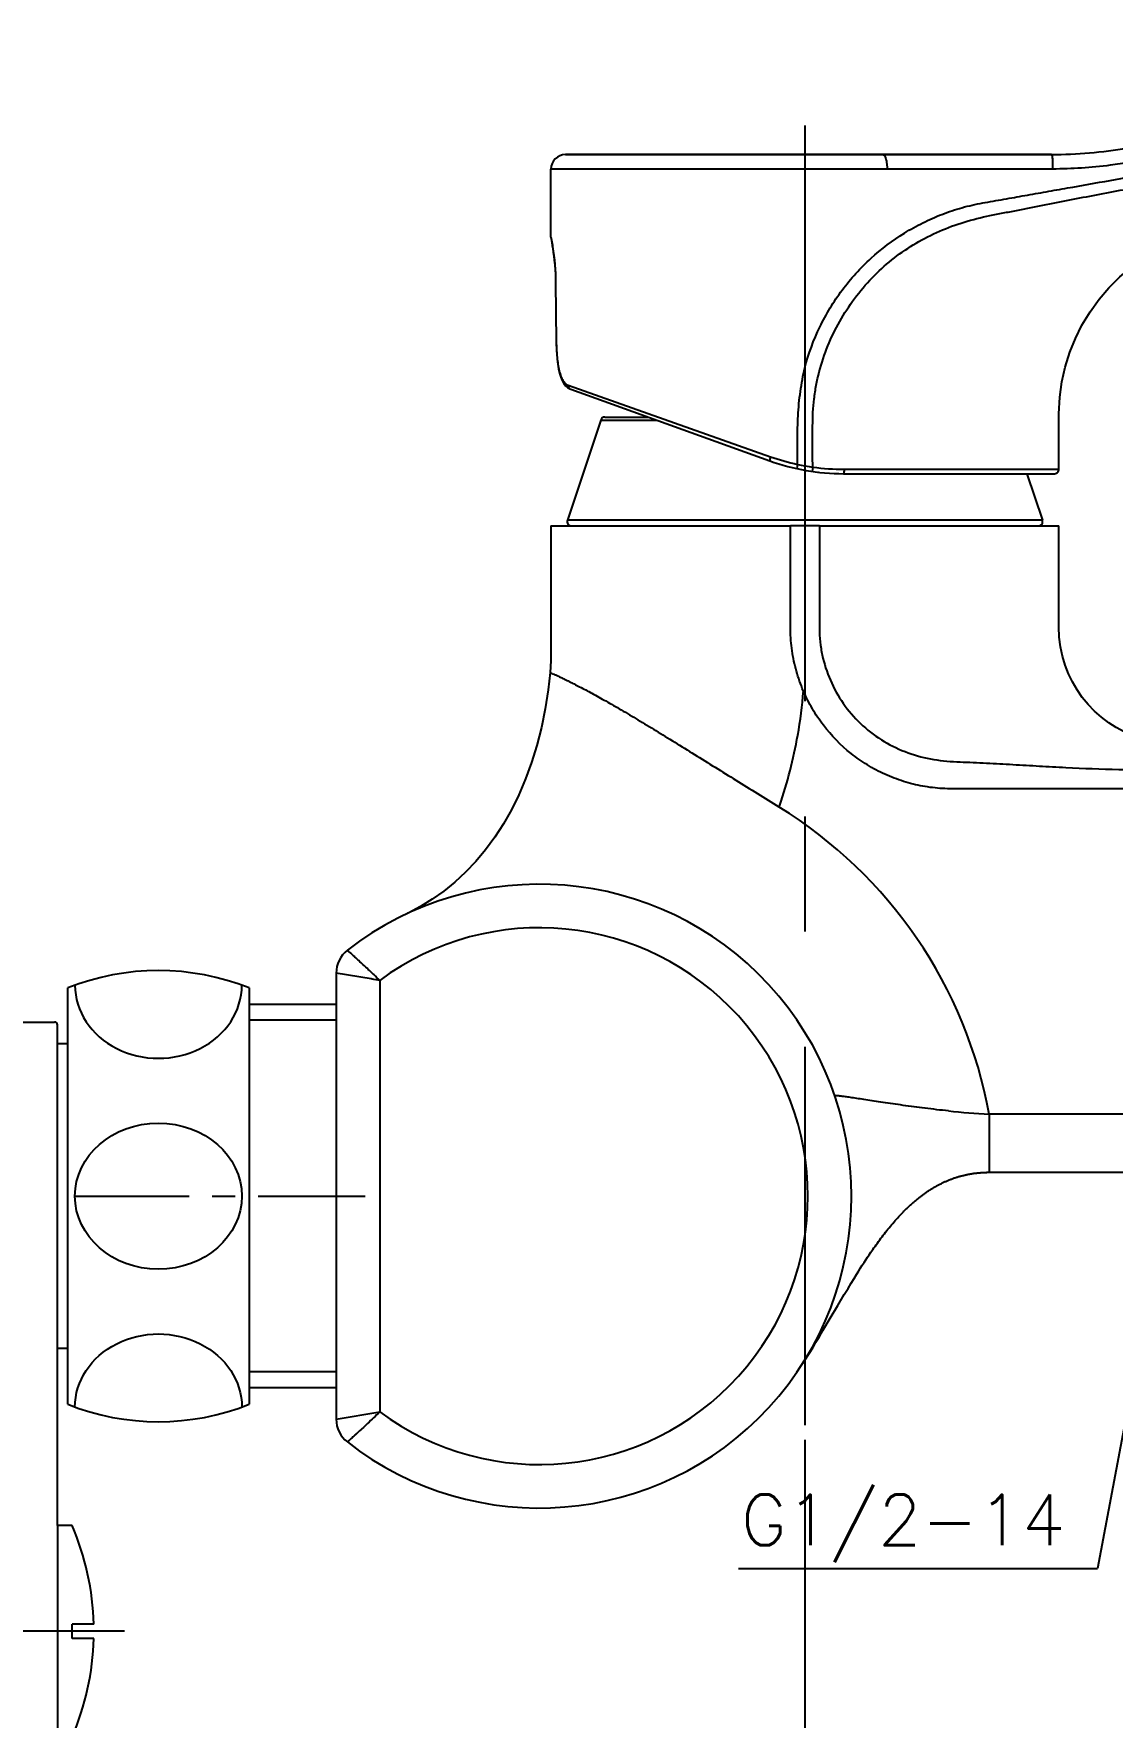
# Model space of a CAD drawing. Header units: millimetres. Extents: x 13335 to 13929, y 3069 to 3489.
# Drawn here: x 13435 to 13509.3, y 3133.9 to 3250 of the extents above; entities that cross this region are included whole.
import ezdxf

# ---------------------------------------------------------------- set-up
doc = ezdxf.new("R2010")
doc.units = ezdxf.units.MM
doc.header["$LTSCALE"] = 0.25
doc.linetypes.add('CENTER', pattern=[50.8, 31.75, -6.35, 6.35, -6.35])
doc.layers.get('0').update_dxf_attribs({"color": 2})
for name, color, linetype in [('02___PRT_ALL_AXES', 7, 'Continuous'), ('03___PRT_ALL_CURVES', 7, 'Continuous'), ('06_ALL_SURFS', 7, 'Continuous'), ('07_ALL_FEATURES', 7, 'Continuous'), ('CEN', 1, 'CENTER'), ('CENTER', 1, 'CENTER'), ('D', 2, 'Continuous'), ('DIM', 2, 'Continuous'), ('DWG', 7, 'Continuous'), ('윤곽선', 7, 'Continuous')]:
    doc.layers.add(name, color=color, linetype=linetype)
doc.styles.add('GHS', font='romans.shx', dxfattribs={"height": 3.5, "bigfont": 'ghs.shx'})
doc.dimstyles.new('LEE', dxfattribs={"dimtxt": 3.5, "dimasz": 3.5, "dimexe": 2, "dimexo": 1, "dimgap": 1, "dimtad": 1, "dimdec": 4, "dimdsep": 46, "dimtxsty": 'GHS', "dimcen": 0, "dimclrd": 2, "dimclre": 2, "dimclrt": 2, "dimadec": 0, "dimazin": 0, "dimtfac": 1, "dimtdec": 4, "dimtmove": 0, "dimatfit": 3, "dimfxl": 0, "dimlwd": -1, "dimlwe": -1, "dimarcsym": 0})
doc.dimstyles.new('STANDARD$7', dxfattribs={"dimtxt": 3.5, "dimasz": 3, "dimexe": 1, "dimexo": 1, "dimgap": 1, "dimtad": 1, "dimdec": 4, "dimzin": 0, "dimdsep": 46, "dimtxsty": 'GHS', "dimcen": 1, "dimclrd": 256, "dimclre": 256, "dimclrt": 2, "dimadec": 4, "dimazin": 0, "dimtfac": 1, "dimtdec": 4, "dimtmove": 2, "dimatfit": 2, "dimfxl": 0, "dimtolj": 1, "dimtzin": 0, "dimlwd": -1, "dimlwe": -1, "dimarcsym": 0})

# ---------------------------------------------------------------- blocks, each defined once
blk = doc.blocks.new('A$C33AA43D5')
at = {"color": 7, "linetype": 'Continuous', "lineweight": 25}
for p, q in [((38.29, 49.75), (39.14, 66.63)), ((31.08, 40.75), (31.08, 40.45)), ((13.19, 40.25), (8.93, 40.25)), ((30.88, 40.25), (24.19, 40.25)), ((52.08, 22.7), (52.08, 22)), ((52.08, 19.45), (52.08, 22)), ((8.93, 19.75), (13.19, 19.75)), ((10.99, 19.75), (11.19, 19.75)), ((24.19, 19.75), (30.88, 19.75)), ((31.08, 19.55), (31.08, 19.25)), ((31.08, 19.25), (51.88, 19.25))]:
    blk.add_line(p, q, dxfattribs=at)
at = {"color": 1, "linetype": 'Continuous', "lineweight": 25}
blk.add_line((8.03, 20.65), (11.19, 20.65), dxfattribs=at)
at = {"color": 7, "linetype": 'Continuous', "lineweight": 25}
for centre, radius, start, end in [((44.64, 66.5), 5.5, 90, 178.678), ((28.79, 49.97), 9.5, 283.9472, 358.678), ((30.88, 40.45), 0.2, 270, 0), ((30.88, 19.55), 0.2, 0, 90), ((51.88, 19.45), 0.2, 270, 0)]:
    blk.add_arc(centre, radius, start, end, dxfattribs=at)
for centre, start, end in [((15.99, 59.7), 22.462, 90), ((15.99, 0.3), 270, 337.538)]:
    blk.add_arc(centre, 0.3, start, end)
at = {"layer": 'CENTER'}
blk.add_line((56.7, 30), (0, 30), dxfattribs=at)
at = {"layer": 'DIM'}
for p, q in [((29.75, 39.35), (30.65, 40.25)), ((13.19, 39.35), (8.03, 39.35)), ((27.08, 39.35), (24.19, 39.35)), ((29.75, 39.35), (27.08, 39.35)), ((13.19, 20.65), (8.03, 20.65)), ((29.75, 20.65), (24.19, 20.65)), ((29.75, 20.65), (30.65, 19.75))]:
    blk.add_line(p, q, dxfattribs=at)
at = {"layer": 'DWG'}
for p, q in [((13.19, 60), (15.99, 60)), ((16.15, 0.05), (16.15, 59.95)), ((24.19, 40.45), (16.26, 59.81)), ((8.93, 40.25), (8.93, 19.75)), ((31.08, 40.45), (31.08, 19.55)), ((52.08, 37.3), (52.08, 22.7)), ((24.19, 19.55), (16.26, 0.19)), ((13.19, 0), (15.99, 0))]:
    blk.add_line(p, q, dxfattribs=at)
blk.add_ellipse((59.03, 74.54), major_axis=(-5.75, 0), ratio=0.876025, start_param=0, end_param=3.141593, dxfattribs=at)
blk.add_ellipse((59.03, 60), major_axis=(-5.75, 0), ratio=0.876025, dxfattribs=at)
at = {"layer": 'DWG', "extrusion": (0, 0, -1)}
blk.add_ellipse((59.03, 45.46), major_axis=(-5.75, 0), ratio=0.876025, start_param=0, end_param=3.141593, dxfattribs=at)
at = {"layer": '윤곽선'}
for p, q in [((52.78, 45.65), (52.78, 74.35)), ((65.28, 74.35), (65.28, 45.65)), ((44.64, 72), (51.88, 72)), ((52.08, 37.3), (52.08, 71.8)), ((52.78, 70.5), (52.08, 70.5)), ((13.19, 0), (13.19, 60)), ((52.78, 49.5), (52.08, 49.5)), ((7.58, 38.9), (8.93, 40.25)), ((24.19, 19.55), (24.19, 40.45)), ((29.75, 19.75), (29.75, 40.25)), ((6.38, 38.9), (6.08, 38.6)), ((6.08, 21.4), (6.08, 38.6)), ((6.38, 38.9), (7.58, 38.9)), ((7.58, 38.9), (7.58, 21.1)), ((53.08, 37.3), (52.08, 37.3)), ((53.08, 29.5), (53.08, 30.5)), ((54.58, 30.5), (53.08, 30.5)), ((54.58, 29.5), (53.08, 29.5)), ((53.08, 22.7), (52.08, 22.7)), ((6.38, 21.1), (6.08, 21.4)), ((6.38, 21.1), (7.58, 21.1)), ((7.58, 21.1), (8.93, 19.75))]:
    blk.add_line(p, q, dxfattribs=at)
for centre, radius, start, end in [((59.03, 58.67), 16.88, 68.2629, 111.7371), ((51.88, 71.8), 0.2, 0, 90), ((59.03, 61.33), 16.88, 248.2629, 291.7371), ((36.07, 30), 18.51, 1.5476, 23.223), ((36.07, 30), 18.51, 336.777, 358.4524)]:
    blk.add_arc(centre, radius, start, end, dxfattribs=at)
blk = doc.blocks.new('*D14')
at = {"layer": 'Defpoints', "color": 0}
for p in [(13488.09, 3154.05), (13397.7, 3094.35), (13488.09, 3094.35)]:
    blk.add_point(p, dxfattribs=at)
at = {"layer": 'DWG', "color": 2}
for p, q in [((13488.09, 3153.05), (13488.09, 3092.35)), ((13397.7, 3095.35), (13397.7, 3096.35)), ((13401.2, 3094.35), (13484.59, 3094.35))]:
    blk.add_line(p, q, dxfattribs=at)
for points in [[(13401.2, 3094.93), (13401.2, 3093.76), (13397.7, 3094.35)], [(13484.59, 3094.93), (13484.59, 3093.76), (13488.09, 3094.35)]]:
    blk.add_solid(points, dxfattribs=at)
at = {"layer": 'DWG', "color": 2, "insert": (13442.9, 3098.01), "char_height": 3.5, "attachment_point": 5, "style": 'GHS'}
blk.add_mtext('(90.4)', dxfattribs=at)

msp = doc.modelspace()

# ---------------------------------------------------------------- linework, layer by layer
at = {"color": 7, "linetype": 'Continuous'}
msp.add_line((13489.09332, 3216.0526), (13487.09417, 3216.0526), dxfattribs=at)
at = {"layer": '02___PRT_ALL_AXES', "color": 7, "linetype": 'Continuous'}
for p, q in [((13455.79658, 3183.0703), (13449.79658, 3183.0703)), ((13455.79658, 3156.6293), (13449.79658, 3156.6293))]:
    msp.add_line(p, q, dxfattribs=at)
at = {"layer": '03___PRT_ALL_CURVES', "color": 40, "linetype": 'Continuous'}
msp.add_line((13489.02967, 3219.75154), (13489.0522, 3219.74897), dxfattribs=at)
at = {"layer": '06_ALL_SURFS', "color": 7, "linetype": 'Continuous'}
msp.add_line((13471.59378, 3241.6526), (13505.09378, 3241.6526), dxfattribs=at)
msp.add_arc((13505.09378, 3271.6526), 30, 270, 280, dxfattribs=at)
at = {"layer": '07_ALL_FEATURES', "color": 7, "linetype": 'Continuous'}
for p, q in [((13488.09378, 3240.6526), (13470.59378, 3240.6526)), ((13470.59378, 3235.95259), (13470.59378, 3240.6526)), ((13505.09378, 3241.6526), (13471.5938, 3241.6526)), ((13493.76207, 3240.65258), (13488.09378, 3240.65261)), ((13505.16563, 3240.6526), (13493.76207, 3240.65253)), ((13501.4013, 3240.65289), (13499.13426, 3240.65308)), ((13470.59378, 3235.9526), (13470.63206, 3235.75055)), ((13470.59924, 3235.89563), (13470.60308, 3235.8756)), ((13470.61244, 3235.85563), (13470.63203, 3235.74962)), ((13470.91799, 3232.82531), (13470.91245, 3232.82224)), ((13470.91245, 3232.82224), (13470.95534, 3228.76641)), ((13470.91799, 3232.82531), (13470.96162, 3228.76968)), ((13470.96162, 3228.76968), (13470.95534, 3228.76641)), ((13470.95534, 3228.76641), (13470.95851, 3228.58111)), ((13470.95818, 3228.59553), (13470.97045, 3228.24129)), ((13470.96972, 3228.25708), (13470.99184, 3227.88922)), ((13470.99056, 3227.90638), (13471.02384, 3227.53727)), ((13471.02188, 3227.55555), (13471.06753, 3227.19518)), ((13471.06478, 3227.21379), (13471.12377, 3226.8717)), ((13471.12015, 3226.88985), (13471.19307, 3226.57428)), ((13471.78477, 3225.75074), (13485.73468, 3220.81993)), ((13471.96283, 3225.46844), (13485.6736, 3220.53763)), ((13474.0254, 3223.34747), (13471.7254, 3216.44747)), ((13474.0254, 3223.34747), (13477.86048, 3223.34747)), ((13474.31001, 3223.5526), (13477.29008, 3223.5526)), ((13487.58348, 3220.29564), (13487.52797, 3220.0027)), ((13488.64553, 3220.10583), (13488.59352, 3219.80827)), ((13490.74978, 3219.6526), (13505.29389, 3219.6526)), ((13490.79567, 3219.95523), (13502.37577, 3219.95677)), ((13502.09655, 3219.95697), (13505.59416, 3219.95282)), ((13503.39378, 3219.6526), (13504.46216, 3216.44747)), ((13505.57196, 3219.95299), (13505.59421, 3219.95282)), ((13504.46216, 3216.44747), (13471.7254, 3216.44747)), ((13470.59366, 3216.0526), (13487.09417, 3216.0526)), ((13470.59378, 3216.0526), (13470.59391, 3207.87497)), ((13489.09332, 3216.0526), (13505.59366, 3216.0526)), ((13505.59383, 3209.0863), (13505.59378, 3216.0526)), ((13487.99032, 3204.67381), (13487.98474, 3204.68679)), ((13486.30293, 3196.67864), (13486.31783, 3196.66944)), ((13461.61329, 3189.81276), (13460.7929, 3189.37669)), ((13460.7929, 3189.37669), (13460.73214, 3189.34707)), ((13458.2102, 3184.8225), (13455.79658, 3185.22023)), ((13455.79658, 3185.22023), (13455.79658, 3154.47938)), ((13458.26927, 3184.81268), (13458.2102, 3184.8225)), ((13458.41053, 3185.09415), (13458.36669, 3185.1359)), ((13449.79658, 3184.1998), (13449.79658, 3155.4998)), ((13458.79658, 3184.72428), (13458.79658, 3154.97533)), ((13500.79195, 3175.49194), (13500.79215, 3171.492)), ((13540.10941, 3175.492), (13500.79215, 3175.49201)), ((13500.39939, 3171.48235), (13500.46153, 3171.48517)), ((13500.44757, 3171.48459), (13500.48008, 3171.48591)), ((13500.48171, 3171.48597), (13500.51408, 3171.48715)), ((13500.51578, 3171.4872), (13500.54129, 3171.48803)), ((13500.54048, 3171.488), (13500.5766, 3171.48903)), ((13500.54993, 3171.48966), (13500.70049, 3171.49134)), ((13500.57511, 3171.489), (13500.61179, 3171.48988)), ((13500.60888, 3171.49058), (13500.66452, 3171.49113)), ((13500.61099, 3171.48986), (13500.6464, 3171.49057)), ((13500.66452, 3171.49113), (13500.71291, 3171.49138)), ((13500.68416, 3171.49114), (13500.69944, 3171.49133)), ((13500.71291, 3171.49138), (13500.76448, 3171.49142)), ((13500.76448, 3171.49142), (13536.29658, 3171.492)), ((13494.57497, 3168.45165), (13494.66096, 3168.54391)), ((13493.65409, 3167.3665), (13493.73611, 3167.47032)), ((13493.73611, 3167.47032), (13493.81843, 3167.57314)), ((13493.81843, 3167.57314), (13493.90107, 3167.67494)), ((13493.90107, 3167.67494), (13493.98404, 3167.7757)), ((13493.98404, 3167.7757), (13494.06734, 3167.87543)), ((13494.06734, 3167.87543), (13494.15101, 3167.97412)), ((13494.15101, 3167.97412), (13494.23503, 3168.07176)), ((13494.23503, 3168.07176), (13494.31943, 3168.16834)), ((13494.31943, 3168.16834), (13494.40421, 3168.26385)), ((13494.40421, 3168.26385), (13494.48938, 3168.35829)), ((13494.48938, 3168.35829), (13494.57497, 3168.45165)), ((13492.76799, 3166.16037), (13492.84762, 3166.2747)), ((13492.84762, 3166.2747), (13492.92737, 3166.3881)), ((13492.92737, 3166.3881), (13493.00728, 3166.50059)), ((13493.00728, 3166.50059), (13493.08736, 3166.61216)), ((13493.08736, 3166.61216), (13493.16763, 3166.7228)), ((13493.16763, 3166.7228), (13493.24811, 3166.8325)), ((13493.24811, 3166.8325), (13493.3288, 3166.94125)), ((13493.3288, 3166.94125), (13493.40974, 3167.04903)), ((13493.40974, 3167.04903), (13493.49092, 3167.15584)), ((13493.49092, 3167.15584), (13493.57237, 3167.26167)), ((13493.57237, 3167.26167), (13493.65409, 3167.3665)), ((13491.93088, 3164.89608), (13492.05132, 3165.08448)), ((13492.05132, 3165.08448), (13492.17129, 3165.27013)), ((13492.17129, 3165.27013), (13492.2909, 3165.45311)), ((13492.2909, 3165.45311), (13492.41026, 3165.63353)), ((13492.41026, 3165.63353), (13492.52949, 3165.81148)), ((13492.52949, 3165.81148), (13492.64869, 3165.98706)), ((13492.64869, 3165.98706), (13492.76799, 3166.16037)), ((13491.27572, 3163.84074), (13491.48334, 3164.18013)), ((13491.48334, 3164.18013), (13491.64737, 3164.4452)), ((13491.64737, 3164.4452), (13491.80986, 3164.70482)), ((13491.80986, 3164.70482), (13491.93088, 3164.89608)), ((13490.36049, 3162.30805), (13490.80636, 3163.06046)), ((13490.80636, 3163.06046), (13491.06474, 3163.49197)), ((13491.06474, 3163.49197), (13491.27572, 3163.84074)), ((13489.84192, 3161.4285), (13490.36049, 3162.30805)), ((13489.07034, 3160.13171), (13489.33681, 3160.57639)), ((13489.33681, 3160.57639), (13489.84192, 3161.4285)), ((13488.47023, 3159.1498), (13488.65258, 3159.44484)), ((13488.65258, 3159.44484), (13488.85679, 3159.77884)), ((13488.85679, 3159.77884), (13489.07034, 3160.13171)), ((13487.89075, 3158.23407), (13487.94956, 3158.32566)), ((13487.94956, 3158.32566), (13488.12822, 3158.60541)), ((13488.09248, 3158.5534), (13488.09987, 3158.56524)), ((13488.12822, 3158.60541), (13488.28767, 3158.85773)), ((13488.28767, 3158.85773), (13488.47023, 3159.1498)), ((13455.79658, 3154.47938), (13458.79658, 3154.97533))]:
    msp.add_line(p, q, dxfattribs=at)
for points in [[(13505.59421, 3219.95282), (13505.59479, 3223.78628), (13505.65598, 3224.92332), (13505.80451, 3225.98422), (13506.0291, 3226.98971), (13506.3501, 3228.02281), (13506.73222, 3228.97297), (13507.18364, 3229.88219), (13507.74607, 3230.81671), (13508.36513, 3231.67583), (13509.04534, 3232.47436), (13509.79111, 3233.21873), (13510.592, 3233.89803), (13511.45229, 3234.51525), (13512.35658, 3235.0586), (13513.28068, 3235.51726), (13514.25616, 3235.90763), (13515.31657, 3236.23314), (13516.47505, 3236.48059), (13548.98579, 3242.36884)], [(13470.59378, 3235.95259), (13470.594, 3235.94128), (13470.59924, 3235.89563)], [(13470.59378, 3235.95258), (13470.59395, 3235.95175), (13470.61244, 3235.85563)], [(13470.60308, 3235.8756), (13470.63384, 3235.71021), (13470.65894, 3235.5685), (13470.68892, 3235.39002), (13470.72224, 3235.17728), (13470.75723, 3234.93323), (13470.79211, 3234.66125), (13470.82513, 3234.36498), (13470.85466, 3234.04851), (13470.87924, 3233.71618), (13470.8977, 3233.37248), (13470.9092, 3233.02206), (13470.91245, 3232.82224)], [(13471.18854, 3226.5913), (13471.27039, 3226.32306), (13471.36577, 3226.08869), (13471.47523, 3225.8887), (13471.59965, 3225.72289), (13471.73809, 3225.59289), (13471.88721, 3225.50024), (13471.96126, 3225.46901)], [(13471.19307, 3226.57428), (13471.27582, 3226.30778), (13471.37196, 3226.07565), (13471.48203, 3225.87813), (13471.60687, 3225.71484), (13471.74564, 3225.58718), (13471.89274, 3225.49791)], [(13520.54378, 3201.0529), (13513.42484, 3201.05479), (13512.67991, 3201.10516), (13511.97083, 3201.21891), (13511.30225, 3201.38782), (13510.68101, 3201.60175), (13510.09771, 3201.85693), (13509.5482, 3202.15094), (13509.02683, 3202.48441), (13508.52641, 3202.86229), (13508.05442, 3203.28067), (13507.61391, 3203.73836), (13507.21071, 3204.23013), (13506.84983, 3204.74924), (13506.53131, 3205.29479), (13506.25704, 3205.86357), (13506.02703, 3206.45627), (13505.84319, 3207.07118), (13505.70687, 3207.71267), (13505.62178, 3208.38376), (13505.59383, 3209.0863)], [(13470.59391, 3207.87497), (13470.58461, 3206.74124), (13470.53547, 3205.94395)], [(13470.53547, 3205.94395), (13470.40477, 3204.75561), (13470.20097, 3203.4336), (13469.94041, 3202.15646), (13469.62563, 3200.92524), (13469.25935, 3199.74135), (13468.84348, 3198.60642), (13468.3798, 3197.52198), (13467.87018, 3196.48984), (13467.31652, 3195.51162), (13466.72099, 3194.5892), (13466.08583, 3193.72435), (13465.41368, 3192.91861), (13464.70755, 3192.17344), (13463.97057, 3191.48996), (13463.20672, 3190.8687), (13462.41978, 3190.30992), (13461.61329, 3189.81276)], [(13494.66096, 3168.54391), (13494.74738, 3168.63504), (13494.79075, 3168.68018), (13494.83423, 3168.72503), (13494.87781, 3168.76959), (13494.92151, 3168.81386), (13494.96531, 3168.85783), (13495.00922, 3168.9015), (13495.05325, 3168.94487), (13495.09739, 3168.98793), (13495.14164, 3169.03069), (13495.18601, 3169.07314), (13495.23049, 3169.11528), (13495.27509, 3169.15711), (13495.3198, 3169.19863), (13495.36463, 3169.23983), (13495.40957, 3169.28071), (13495.45464, 3169.32127), (13495.49982, 3169.3615), (13495.54512, 3169.40142), (13495.59055, 3169.441), (13495.63609, 3169.48026), (13495.68176, 3169.51918), (13495.72754, 3169.55778), (13495.77345, 3169.59604), (13495.81949, 3169.63396), (13495.86564, 3169.67155), (13495.91193, 3169.7088), (13495.95833, 3169.7457), (13496.00487, 3169.78227), (13496.05153, 3169.81849), (13496.09831, 3169.85436), (13496.14523, 3169.88989), (13496.19227, 3169.92507), (13496.23944, 3169.95989), (13496.28674, 3169.99436), (13496.33417, 3170.02848), (13496.38172, 3170.06224), (13496.42939, 3170.09564), (13496.47718, 3170.12866), (13496.52508, 3170.16132), (13496.57309, 3170.19359), (13496.62121, 3170.22549), (13496.66942, 3170.25701), (13496.71774, 3170.28814), (13496.76614, 3170.31888), (13496.81464, 3170.34923), (13496.86323, 3170.37918), (13496.9119, 3170.40874), (13496.96065, 3170.43789), (13497.00947, 3170.46663), (13497.05837, 3170.49497), (13497.10733, 3170.5229), (13497.15636, 3170.55041), (13497.20545, 3170.57751), (13497.25459, 3170.6042), (13497.3038, 3170.63046), (13497.35305, 3170.65631), (13497.40234, 3170.68173), (13497.45166, 3170.70672), (13497.501, 3170.73129), (13497.55036, 3170.75543), (13497.59974, 3170.77914), (13497.64912, 3170.80243), (13497.6985, 3170.82528), (13497.74788, 3170.84771), (13497.79725, 3170.86971), (13497.8466, 3170.89128), (13497.89593, 3170.91242), (13497.94524, 3170.93313), (13497.99452, 3170.95342), (13498.04377, 3170.97328), (13498.09299, 3170.99272), (13498.14216, 3171.01173), (13498.1913, 3171.03033), (13498.24038, 3171.0485), (13498.28942, 3171.06626), (13498.33839, 3171.08359), (13498.3873, 3171.1005), (13498.43612, 3171.11699), (13498.48486, 3171.13307), (13498.53351, 3171.14873), (13498.58207, 3171.16397), (13498.63052, 3171.17882), (13498.67886, 3171.19325), (13498.72709, 3171.20729), (13498.77519, 3171.22092), (13498.82316, 3171.23416), (13498.87099, 3171.24701), (13498.91868, 3171.25947), (13498.96621, 3171.27155), (13499.01358, 3171.28324), (13499.06079, 3171.29456), (13499.10782, 3171.3055), (13499.15467, 3171.31608), (13499.20134, 3171.32628), (13499.24782, 3171.33613), (13499.29411, 3171.34562), (13499.3402, 3171.35475), (13499.38608, 3171.36354), (13499.43176, 3171.37199), (13499.47722, 3171.38009), (13499.52246, 3171.38786), (13499.56746, 3171.39529), (13499.61219, 3171.40239), (13499.65667, 3171.40917), (13499.70092, 3171.41564), (13499.74492, 3171.4218), (13499.78867, 3171.42765), (13499.83215, 3171.43321), (13499.87532, 3171.43847), (13499.91818, 3171.44343), (13499.96068, 3171.44811), (13500.00282, 3171.45251), (13500.04456, 3171.45663), (13500.08589, 3171.46048), (13500.12679, 3171.46406), (13500.16725, 3171.46739), (13500.20725, 3171.47047), (13500.24679, 3171.47331), (13500.28587, 3171.47591), (13500.32438, 3171.47829), (13500.36254, 3171.48045), (13500.39939, 3171.48235)]]:
    msp.add_lwpolyline(points, dxfattribs=at)
for centre, radius, start, end in [((13505.09378, 3271.6526), 30, 270, 280), ((13471.59378, 3240.6526), 1, 90, 180), ((13474.31001, 3223.2526), 0.3, 90, 161.5650512), ((13490.78416, 3235.10647), 15.15264, 250.5343973, 257.8058295), ((13490.74978, 3234.6526), 15, 250.2198539, 270), ((13490.76909, 3235.04092), 15.08546, 257.8092877, 261.9069457), ((13490.78163, 3235.17862), 15.2234, 261.9342901, 270.0528291), ((13505.29416, 3219.9526), 0.3, 270, 0.0431036), ((13472.01001, 3216.3526), 0.3, 161.5650512, 270), ((13504.17755, 3216.3526), 0.3, 270, 18.4349488), ((13455.61054, 3207.26436), 32.48314, 350.0035939, 355.4247176), ((13455.51345, 3207.28574), 32.58246, 341.208599, 349.9962156), ((13469.79233, 3169.83955), 31.5109, 10.333706, 58.369694), ((13455.85724, 3207.17372), 32.22091, 340.9733566, 341.2002526), ((13469.79658, 3169.8498), 21.5, 232.0201276, 127.9798724), ((13469.79658, 3169.8498), 18.5, 233.5162629, 126.4837371), ((13457.79658, 3185.22023), 2, 127.9798724, 180), ((13435.57926, 3047.84683), 138.83256, 80.3730503, 80.5937049), ((13367.37781, 3089.69468), 131.86362, 46.1094715, 46.3417788), ((13504.51627, 3238.36201), 62.98028, 264.0453328, 266.6100528), ((13457.79658, 3154.47938), 2, 180, 232.0201276)]:
    msp.add_arc(centre, radius, start, end, dxfattribs=at)
for points, knots in [([(13488.09416, 3226.95846), (13488.34518, 3227.92143), (13489.03374, 3229.80268), (13490.58425, 3232.36107), (13492.57201, 3234.55294), (13494.52123, 3236.02535), (13496.2041, 3236.96616), (13497.53181, 3237.54948), (13498.68185, 3237.93694), (13499.6268, 3238.17279), (13500.34638, 3238.31607), (13501.07064, 3238.44615), (13502.04101, 3238.61639), (13503.25833, 3238.82892), (13504.72253, 3239.08862), (13506.68175, 3239.43513), (13509.13432, 3239.86764), (13512.07858, 3240.38733), (13515.02312, 3240.90693), (13518.94916, 3241.59979), (13523.85669, 3242.46582), (13529.74566, 3243.50488), (13535.63472, 3244.5437), (13541.52354, 3245.5823), (13547.41396, 3246.62106), (13553.29944, 3247.65881), (13558.19999, 3248.52304), (13561.83994, 3249.16462), (13563.9195, 3249.53179), (13565.13337, 3249.74505), (13565.92462, 3249.88587), (13566.10718, 3249.91586), (13566.48364, 3249.98454), (13566.44108, 3249.97608)], [0, 0, 0, 0, 0.035232986, 0.070408287, 0.105283211, 0.139367444, 0.156374713, 0.173458121, 0.190639453, 0.199267216, 0.207924462, 0.216610694, 0.225320136, 0.242804642, 0.26036162, 0.277968562, 0.313246942, 0.348533796, 0.383820765, 0.419107917, 0.489682063, 0.56025482, 0.630826397, 0.701398883, 0.771974549, 0.842555655, 0.913125173, 0.947726075, 0.974224061, 0.986319426, 0.993893798, 0.998463485, 1, 1, 1, 1]), ([(13488.64534, 3220.1057), (13488.6121, 3220.73327), (13488.62602, 3221.67714), (13488.62395, 3222.93398), (13488.63937, 3223.87705), (13488.71834, 3224.81761), (13488.91367, 3226.06048), (13489.30766, 3227.58676), (13490.02156, 3229.33595), (13490.94807, 3230.97669), (13492.0639, 3232.48243), (13493.34973, 3233.81735), (13494.78231, 3234.95513), (13496.32918, 3235.90436), (13497.9814, 3236.6601), (13499.72426, 3237.22055), (13501.22712, 3237.52342), (13502.43926, 3237.7565), (13503.65968, 3238.00094), (13505.19289, 3238.301), (13507.03832, 3238.6595), (13508.88873, 3239.01368), (13511.35936, 3239.47749), (13514.45184, 3240.03567), (13518.1667, 3240.6834), (13521.88099, 3241.33444), (13525.59426, 3241.99129), (13530.54506, 3242.86833), (13534.25817, 3243.52606), (13536.7333, 3243.9661)], [0, 0, 0, 0, 0.031466616, 0.047212003, 0.062943294, 0.078675504, 0.094425058, 0.125899484, 0.157350741, 0.188752428, 0.22000385, 0.2509426, 0.281280613, 0.311358395, 0.34159701, 0.372036925, 0.402795532, 0.41829068, 0.433848831, 0.465113263, 0.496515767, 0.527976785, 0.559444764, 0.622380868, 0.685317383, 0.748253898, 0.811190434, 0.874126951, 1, 1, 1, 1]), ([(13493.44194, 3241.65256), (13493.4882, 3241.65137), (13493.56236, 3241.59003), (13493.62408, 3241.47894), (13493.69594, 3241.29237), (13493.74795, 3241.0122), (13493.76214, 3240.77476), (13493.76214, 3240.65253)], [0, 0, 0, 0, 0.126200696, 0.226140793, 0.352881509, 0.666671202, 1, 1, 1, 1]), ([(13505.09378, 3241.6526), (13505.10088, 3241.6526), (13505.11262, 3241.62114), (13505.12289, 3241.57247), (13505.1354, 3241.47613), (13505.1459, 3241.3502), (13505.15476, 3241.1933), (13505.16334, 3240.95786), (13505.16563, 3240.7753), (13505.16563, 3240.6526)], [0, 0, 0, 0, 0.021117864, 0.075756997, 0.169009346, 0.298062997, 0.457020382, 0.634785391, 1, 1, 1, 1]), ([(13510.47676, 3241.12403), (13510.03134, 3241.0455), (13508.27359, 3240.77287), (13506.49194, 3240.653), (13505.16563, 3240.65301)], [0, 0, 0, 0, 0.254293573, 1, 1, 1, 1]), ([(13470.63206, 3235.75055), (13470.6598, 3235.59952), (13470.82476, 3234.63339), (13470.90939, 3233.65189), (13470.91799, 3232.82531)], [0, 0, 0, 0, 0.156663852, 1, 1, 1, 1]), ([(13470.96162, 3228.76968), (13470.96569, 3228.40402), (13470.9983, 3227.72386), (13471.11081, 3226.92008), (13471.26916, 3226.38782), (13471.43232, 3226.02629), (13471.6317, 3225.80485), (13471.78477, 3225.75074)], [0, 0, 0, 0, 0.338496199, 0.629679501, 0.749257561, 0.849712043, 1, 1, 1, 1]), ([(13487.58354, 3220.29571), (13487.5776, 3220.85394), (13487.58087, 3221.97037), (13487.60165, 3223.64554), (13487.76004, 3225.31501), (13487.96847, 3226.41332), (13488.09378, 3226.95722)], [0, 0, 0, 0, 0.250029797, 0.50004811, 0.750020741, 1, 1, 1, 1]), ([(13471.78477, 3225.75074), (13471.78196, 3225.69119), (13471.81017, 3225.5694), (13471.90773, 3225.48867), (13471.96126, 3225.46901)], [0, 0, 0, 0, 0.511120536, 1, 1, 1, 1]), ([(13485.73468, 3220.81993), (13485.72243, 3220.78521), (13485.7017, 3220.72188), (13485.6771, 3220.63183), (13485.66901, 3220.58082), (13485.6655, 3220.54054), (13485.6736, 3220.53763)], [0, 0, 0, 0, 0.378046226, 0.697161795, 0.911625404, 1, 1, 1, 1]), ([(13490.79567, 3219.95523), (13490.79572, 3219.91668), (13490.79401, 3219.8463), (13490.78462, 3219.74876), (13490.77411, 3219.6928), (13490.75947, 3219.6526), (13490.74978, 3219.6526)], [0, 0, 0, 0, 0.372095863, 0.689694181, 0.906492701, 1, 1, 1, 1]), ([(13487.98477, 3204.6868), (13487.79625, 3205.12636), (13487.47374, 3206.03064), (13487.23419, 3207.20547), (13487.12075, 3208.15598), (13487.09245, 3208.87381), (13487.09522, 3209.59157), (13487.09429, 3210.30949), (13487.09453, 3211.02736), (13487.09441, 3211.98455), (13487.09425, 3213.65963), (13487.09402, 3215.09541), (13487.0942, 3216.0526)], [0, 0, 0, 0, 0.124945063, 0.249871737, 0.312383002, 0.374859578, 0.437382908, 0.499894421, 0.56240555, 0.624919429, 0.74994775, 1, 1, 1, 1]), ([(13489.09337, 3216.0526), (13489.09366, 3215.44323), (13489.09379, 3214.22449), (13489.09292, 3212.70106), (13489.09184, 3211.48233), (13489.09143, 3210.56825), (13489.09238, 3209.65431), (13489.08284, 3208.73995), (13489.15897, 3207.82754), (13489.37768, 3206.62784), (13489.88666, 3205.18176), (13490.82018, 3203.60018), (13492.04874, 3202.23335), (13493.52755, 3201.14281), (13495.18784, 3200.36301), (13496.66541, 3199.97103), (13497.87285, 3199.82901), (13498.78263, 3199.78311), (13499.69309, 3199.74488), (13500.90829, 3199.69086), (13502.42721, 3199.60537), (13504.25014, 3199.49675), (13506.68259, 3199.36049), (13509.11825, 3199.26664), (13511.5555, 3199.24463), (13513.38352, 3199.22865), (13515.21157, 3199.21327), (13517.64899, 3199.19575), (13520.69578, 3199.17665), (13524.35196, 3199.15794), (13529.22689, 3199.13833), (13535.32059, 3199.12298), (13542.63305, 3199.11938), (13548.72677, 3199.12542), (13553.60173, 3199.13403), (13557.25795, 3199.14192), (13560.91417, 3199.15046), (13564.57039, 3199.15929), (13567.61724, 3199.16719), (13570.05472, 3199.17188), (13571.8824, 3199.17686), (13573.69691, 3199.17284), (13575.46178, 3199.16876), (13577.11885, 3199.16592), (13578.60056, 3199.16293), (13579.69734, 3199.16358), (13580.4421, 3199.16768), (13580.88818, 3199.17157), (13581.25371, 3199.17803), (13581.53275, 3199.18407), (13581.72912, 3199.19802), (13581.89153, 3199.22214), (13582.03885, 3199.22992), (13582.17627, 3199.24542), (13582.26237, 3199.26067), (13582.30653, 3199.26796), (13582.32163, 3199.27103), (13582.32615, 3199.26953)], [0, 0, 0, 0, 0.0173328, 0.034665566, 0.043331927, 0.051998262, 0.060664613, 0.069330555, 0.077995636, 0.086660458, 0.10396656, 0.121275311, 0.13858051, 0.155883226, 0.173181516, 0.190463291, 0.199097639, 0.20772612, 0.216367365, 0.225018706, 0.24232453, 0.259638694, 0.276961636, 0.311621622, 0.32895421, 0.346287026, 0.36361975, 0.380952543, 0.415618092, 0.450283681, 0.484949279, 0.554280487, 0.623611705, 0.692942925, 0.727608536, 0.762274146, 0.796939751, 0.831605359, 0.866270971, 0.883603777, 0.900936584, 0.918257086, 0.935215286, 0.951136313, 0.965390502, 0.977360551, 0.982332733, 0.986574622, 0.990049104, 0.992731393, 0.994513142, 0.99564367, 0.997399348, 0.998701809, 0.999585337, 0.999864592, 1, 1, 1, 1]), ([(13470.53546, 3205.94395), (13470.53551, 3205.9458), (13470.54672, 3205.9371), (13470.55819, 3205.93625), (13470.58675, 3205.92167), (13470.62244, 3205.90715), (13470.67027, 3205.88579), (13470.7546, 3205.84877), (13470.88642, 3205.78969), (13471.07461, 3205.70371), (13471.30233, 3205.59705), (13471.56826, 3205.46948), (13471.87124, 3205.32051), (13472.20991, 3205.14995), (13472.72971, 3204.88218), (13473.4566, 3204.49475), (13474.41173, 3203.96509), (13475.46989, 3203.3564), (13476.61824, 3202.67479), (13477.84597, 3201.9298), (13479.14303, 3201.13174), (13480.98218, 3199.9901), (13483.37421, 3198.499), (13485.31175, 3197.28738), (13486.30293, 3196.67864)], [0, 0, 0, 0, 0.00030304, 0.001228974, 0.002783485, 0.004972022, 0.007800009, 0.011270954, 0.020116972, 0.031447682, 0.045201512, 0.061332279, 0.079799184, 0.100546221, 0.123492728, 0.175647836, 0.235565383, 0.302520164, 0.375753179, 0.454471415, 0.537931561, 0.625399915, 0.80932085, 1, 1, 1, 1]), ([(13572.82599, 3197.93117), (13569.17726, 3197.93116), (13561.87981, 3197.93116), (13552.758, 3197.93115), (13545.46055, 3197.93113), (13539.98746, 3197.93111), (13534.51437, 3197.93109), (13529.04128, 3197.931), (13523.5682, 3197.93085), (13519.00729, 3197.93079), (13515.35857, 3197.93077), (13512.62202, 3197.93079), (13509.88548, 3197.93082), (13507.14893, 3197.931), (13504.86848, 3197.93093), (13503.04412, 3197.93128), (13501.67585, 3197.93107), (13500.53563, 3197.93042), (13499.6234, 3197.93122), (13498.93928, 3197.92284), (13498.25497, 3197.92136), (13497.34302, 3197.95161), (13496.20651, 3198.0793), (13494.87588, 3198.4155), (13493.59533, 3198.90705), (13492.38299, 3199.54994), (13490.88713, 3200.59832), (13489.60014, 3201.92076), (13488.58432, 3203.4378), (13488.16839, 3204.25335), (13487.99016, 3204.67322)], [0, 0, 0, 0, 0.125003393, 0.250006787, 0.312508484, 0.37501018, 0.437511877, 0.500013574, 0.56251527, 0.625016967, 0.656267816, 0.687518664, 0.718769512, 0.750020359, 0.781271216, 0.79689661, 0.81252206, 0.828147452, 0.835960183, 0.843773972, 0.85158683, 0.859401537, 0.875029292, 0.89065915, 0.906288677, 0.921916731, 0.937545726, 0.968743985, 0.984373225, 1, 1, 1, 1]), ([(13458.36669, 3185.1359), (13458.24641, 3185.25033), (13458.01244, 3185.47111), (13457.67426, 3185.78666), (13457.36688, 3186.07043), (13457.13423, 3186.28316), (13456.97076, 3186.4317), (13456.86769, 3186.52504), (13456.77886, 3186.60521), (13456.70515, 3186.67165), (13456.65331, 3186.7182), (13456.62005, 3186.74819), (13456.6008, 3186.76517), (13456.58687, 3186.77834), (13456.57437, 3186.78788), (13456.57139, 3186.7934), (13456.56506, 3186.7961), (13456.56581, 3186.79668)], [0, 0, 0, 0, 0.203292623, 0.393930107, 0.566403106, 0.715572048, 0.779970844, 0.836879213, 0.885852104, 0.926482534, 0.958438667, 0.971083467, 0.981464166, 0.989558293, 0.9953535, 0.998837987, 1, 1, 1, 1]), ([(13497.98259, 3175.72152), (13497.44607, 3175.77755), (13496.40442, 3175.89823), (13494.90532, 3176.09832), (13493.73513, 3176.27142), (13492.87878, 3176.40166), (13492.31069, 3176.48883), (13491.80135, 3176.56518), (13491.35688, 3176.6307), (13490.9819, 3176.68474), (13490.71431, 3176.72169), (13490.53678, 3176.74334), (13490.43123, 3176.75494), (13490.34352, 3176.76356), (13490.27337, 3176.76997), (13490.21966, 3176.77411), (13490.18588, 3176.77742), (13490.16556, 3176.77815), (13490.15713, 3176.78037), (13490.14927, 3176.77818), (13490.14842, 3176.78047)], [0, 0, 0, 0, 0.204684855, 0.397850731, 0.573842084, 0.653522084, 0.726520285, 0.791919565, 0.848942692, 0.896993169, 0.935673131, 0.951437731, 0.964847573, 0.975968467, 0.984865434, 0.991613395, 0.996314275, 0.997930155, 0.999073995, 1, 1, 1, 1]), ([(13458.79658, 3154.97533), (13458.65483, 3154.83912), (13458.37648, 3154.57179), (13457.96836, 3154.18697), (13457.58897, 3153.83376), (13457.29738, 3153.56548), (13457.08983, 3153.37608), (13456.9576, 3153.25596), (13456.84301, 3153.15228), (13456.74747, 3153.06606), (13456.68006, 3153.00547), (13456.63672, 3152.96635), (13456.61158, 3152.94416), (13456.59338, 3152.92692), (13456.57702, 3152.91444), (13456.57313, 3152.9072), (13456.56483, 3152.90369), (13456.56581, 3152.90292)], [0, 0, 0, 0, 0.193678951, 0.38021429, 0.552636146, 0.70436969, 0.770583405, 0.829458427, 0.880375592, 0.922811244, 0.956296588, 0.969573022, 0.980487712, 0.989005267, 0.995105984, 0.998775627, 1, 1, 1, 1])]:
    msp.add_open_spline(points, degree=3, knots=knots, dxfattribs=at)
at = {"layer": 'CEN', "ltscale": 5}
msp.add_line((13488.09378, 3243.6526), (13488.09378, 3154.0527), dxfattribs=at)
at = {"layer": 'CENTER'}
msp.add_line((13437.72867, 3169.8498), (13457.79658, 3169.8498), dxfattribs=at)
at = {"layer": 'D'}
msp.add_line((13483.52632, 3144.16973), (13508.25136, 3144.16973), dxfattribs=at)
at = {"layer": 'DWG', "color": 2}
for p, q in [((13455.79658, 3181.9703), (13449.79658, 3181.9703)), ((13455.79658, 3157.7293), (13449.79658, 3157.7293))]:
    msp.add_line(p, q, dxfattribs=at)

# ---------------------------------------------------------------- block references
at = {"layer": 'DWG'}
msp.add_blockref('A$C33AA43D5', (13384.51561, 3109.84981), dxfattribs=at)

# ---------------------------------------------------------------- texts
at = {"layer": 'D', "style": 'GHS'}
msp.add_text('G1/2-14', height=3.5, dxfattribs=at).set_placement((13483.67962, 3145.78022))

# ---------------------------------------------------------------- dimensions: what is measured, and where the dimension line sits
at = {"layer": 'DWG'}
dim = msp.add_linear_dim(base=(13488.09378, 3094.34581), p1=(13397.70135, 3094.34581), p2=(13488.09378, 3154.0527), text='(90.4)', dimstyle='LEE', dxfattribs=at)
dim.commit()
dim.dimension.update_dxf_attribs({"geometry": '*D14', "text_midpoint": (13442.89757, 3098.01247)})

# ---------------------------------------------------------------- leaders
at = {"layer": 'D'}
msp.add_leader([(13512.61595, 3167.36822), (13508.25136, 3144.16973)], dimstyle='STANDARD$7', override={"dimexe": 2, "dimgap": 1, "dimtad": 0, "dimclrt": 256, "dimatfit": 0}, dxfattribs=at)

doc.saveas('drawing.dxf')
